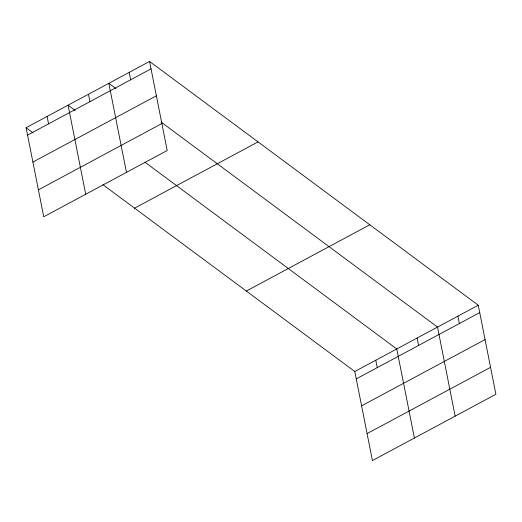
<?xml version="1.0" encoding="UTF-8"?>
<svg xmlns="http://www.w3.org/2000/svg" width="522" height="522" viewBox="0 0 522 522"><rect width="100%" height="100%" fill="white"/><g stroke="black" fill="none" stroke-linecap="round" stroke-linejoin="round"><path stroke-width="0.78" d="M149.573 61.446L167.21 150.506L43.737 216.78L26.1 127.72L149.573 61.446L478.263 305.22L495.9 394.28L372.427 460.554L354.79 371.494L102.932 184.703M27.568 135.12L151.041 68.845M32.899 162.068L156.378 95.794M38.4 189.832L161.872 123.557M134.565 208.167L258.044 141.893M246.325 291.048L369.798 224.78M354.79 371.494L478.263 305.22M356.258 378.894L479.731 312.619M361.589 405.842L485.068 339.568M367.09 433.606L490.563 367.331M115.93 88.583L108.83 83.318L126.461 172.377M161.128 122.102L437.521 327.092L455.151 416.151M75.181 110.455L68.082 105.19L85.712 194.243M144.914 162.172L396.772 348.964L414.409 438.017M26.1 127.72L33.199 132.986M457.892 316.156L459.36 323.555M417.143 338.028L418.611 345.427M375.781 360.226L377.249 367.625M129.202 72.382L130.67 79.781M88.453 94.254L89.921 101.653M47.091 116.452L48.559 123.851"/></g></svg>
